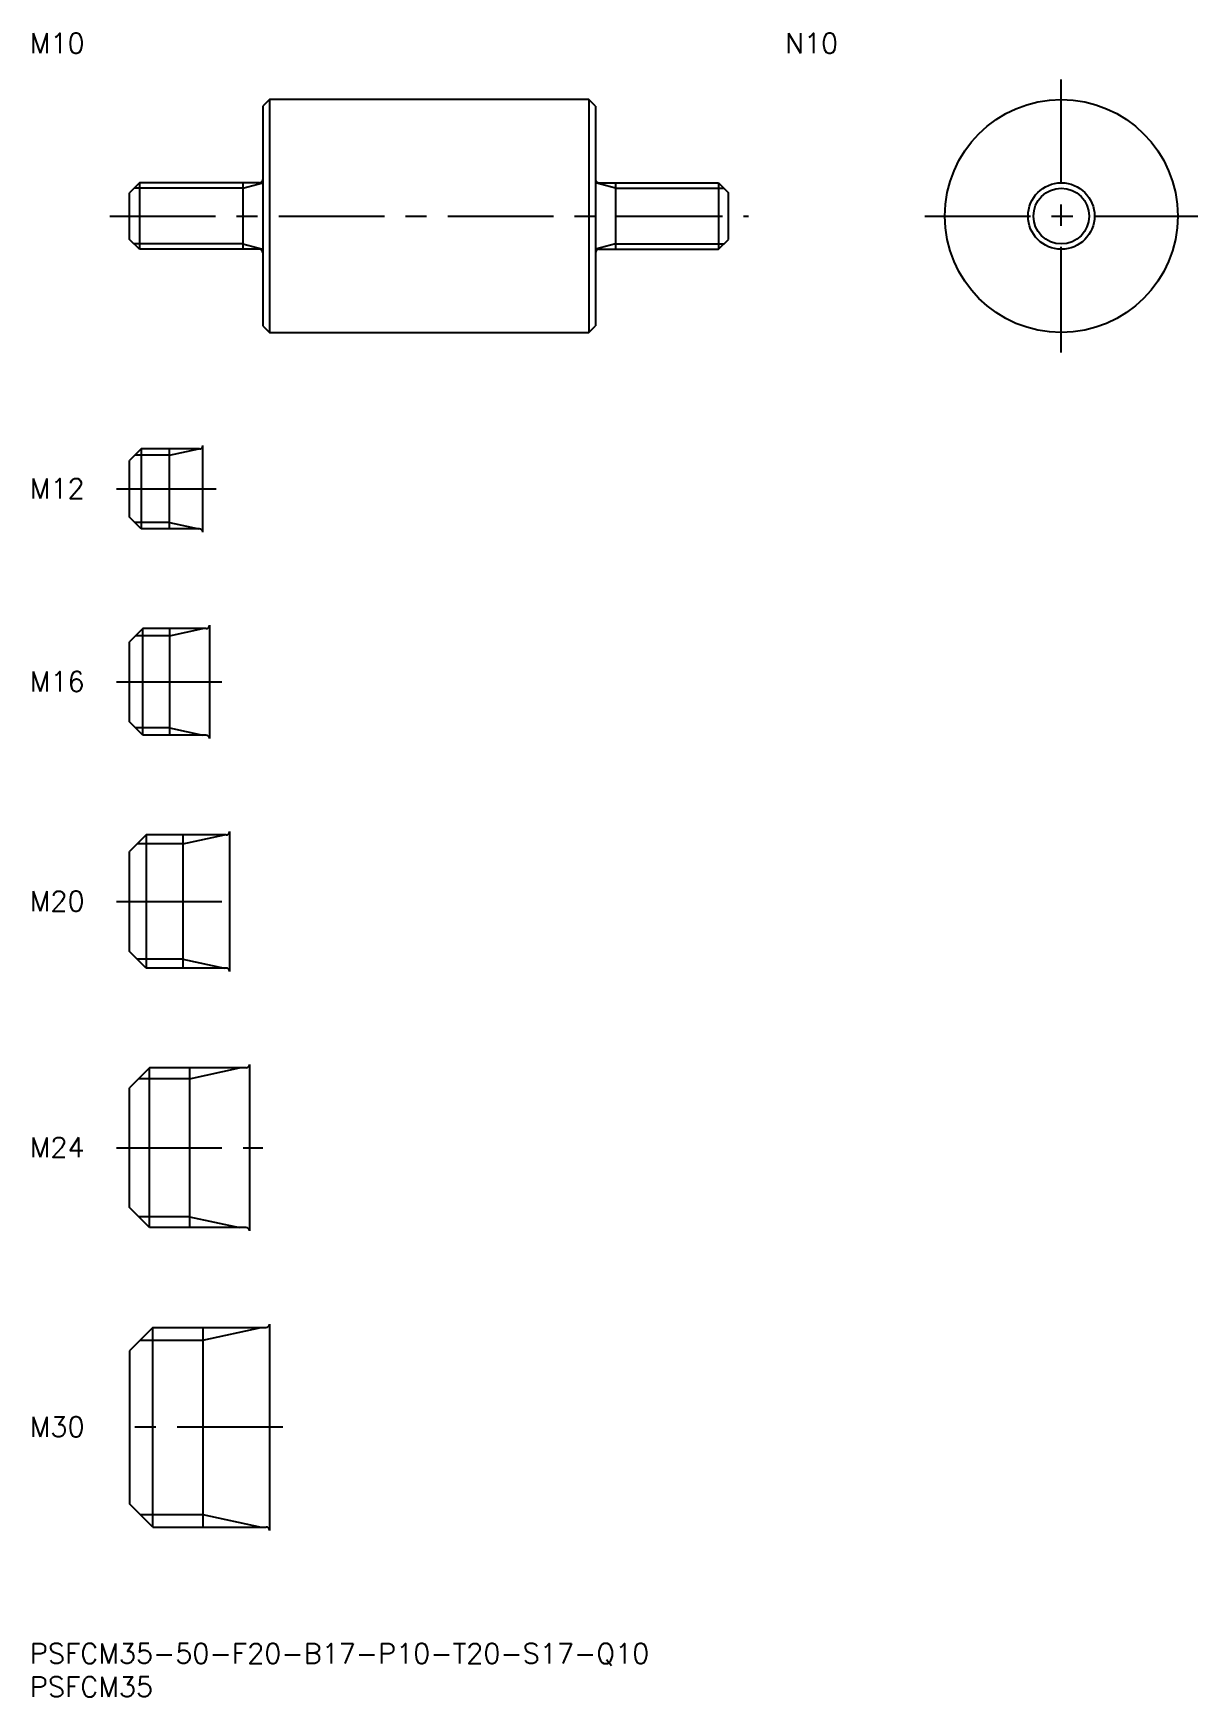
# Model space of a CAD drawing. Extents: x 1 to 175, y -8 to 242.
import ezdxf

# ---------------------------------------------------------------- set-up
doc = ezdxf.new("R2010")
doc.units = 0
doc.header["$LTSCALE"] = 0.5
doc.linetypes.add('CENTER', pattern=[50.8, 31.75, -6.35, 6.35, -6.35])
for name, color, linetype in [('MSM_CENTER', 1, 'CENTER'), ('MSM_CONTINUOUS', 7, 'CONTINUOUS'), ('MSM_NARROW', 5, 'CONTINUOUS'), ('MSM_PART_NUMBER', 7, 'CONTINUOUS')]:
    doc.layers.add(name, color=color, linetype=linetype)
doc.styles.get("Standard").update_dxf_attribs({"font": 'txt.shx', "height": 1, "bigfont": 'bigfont.shx'})

# ---------------------------------------------------------------- blocks, each defined once
blk = doc.blocks.new('*U16')
at = {"layer": 'MSM_PART_NUMBER'}
blk.add_text('PSFCM35-50-F20-B17-P10-T20-S17-Q10', height=3, dxfattribs=at).set_placement((0, -3))
blk = doc.blocks.new('*U17')
at = {"layer": 'MSM_PART_NUMBER'}
blk.add_text('PSFCM35', height=3, dxfattribs=at).set_placement((0, -8))
blk = doc.blocks.new('*U18')
at = {"layer": 'MSM_PART_NUMBER'}
blk.add_text('M30', height=3, dxfattribs=at).set_placement((0, 31.06))
blk = doc.blocks.new('*U19')
at = {"layer": 'MSM_PART_NUMBER'}
blk.add_text('M24', height=3, dxfattribs=at).set_placement((0, 73.06))
blk = doc.blocks.new('*U20')
at = {"layer": 'MSM_PART_NUMBER'}
blk.add_text('M20', height=3, dxfattribs=at).set_placement((0, 110.06))
blk = doc.blocks.new('*U21')
at = {"layer": 'MSM_PART_NUMBER'}
blk.add_text('M16', height=3, dxfattribs=at).set_placement((0, 143.06))
blk = doc.blocks.new('*U22')
at = {"layer": 'MSM_PART_NUMBER'}
blk.add_text('M12', height=3, dxfattribs=at).set_placement((0, 172.06))
blk = doc.blocks.new('*U23')
at = {"layer": 'MSM_PART_NUMBER'}
blk.add_text('M10', height=3, dxfattribs=at).set_placement((0, 238.97))
blk = doc.blocks.new('*U24')
at = {"layer": 'MSM_PART_NUMBER'}
blk.add_text('N10', height=3, dxfattribs=at).set_placement((113.5, 238.97))

msp = doc.modelspace()

# ---------------------------------------------------------------- linework, layer by layer
at = {"layer": 'MSM_CENTER'}
for p, q in [((155, 194), (155, 235)), ((12, 214.5), (108, 214.5)), ((134.5, 214.5), (175.5, 214.5)), ((13, 173.5), (28, 173.5)), ((13, 144.5), (29, 144.5)), ((13, 111.5), (32, 111.5)), ((13, 74.5), (35, 74.5)), ((38, 32.5), (13, 32.5))]:
    msp.add_line(p, q, dxfattribs=at)
at = {"layer": 'MSM_CONTINUOUS'}
for p, q in [((36, 232), (35, 231)), ((35, 231), (35, 198)), ((36, 232), (36, 197)), ((84, 232), (36, 232)), ((85, 231), (84, 232)), ((84, 232), (84, 197)), ((85, 231), (85, 198)), ((16.5, 219.5), (15, 218)), ((15, 211), (15, 218)), ((34.5, 219.5), (16.5, 219.5)), ((16.5, 219.5), (16.5, 209.5)), ((32, 219.5), (32, 209.5)), ((85.5, 219.5), (103.5, 219.5)), ((88, 219.5), (88, 209.5)), ((103.5, 219.5), (105, 218)), ((103.5, 219.5), (103.5, 209.5)), ((105, 211), (105, 218)), ((16.5, 209.5), (15, 211)), ((103.5, 209.5), (105, 211)), ((34.5, 209.5), (16.5, 209.5)), ((85.5, 209.5), (103.5, 209.5)), ((35, 198), (36, 197)), ((84, 197), (85, 198)), ((36, 197), (84, 197)), ((26, 167), (26, 180)), ((16.75, 179.5), (15, 177.75)), ((15, 169.25), (15, 177.75)), ((25.5, 179.5), (16.75, 179.5)), ((16.75, 179.5), (16.75, 167.5)), ((21, 167.5), (21, 179.5)), ((16.75, 167.5), (15, 169.25)), ((25.5, 167.5), (16.75, 167.5)), ((17, 152.5), (15, 150.5)), ((26.5, 152.5), (17, 152.5)), ((17, 136.5), (17, 152.5)), ((21, 152.5), (21, 136.5)), ((27, 153), (27, 136)), ((15, 138.5), (15, 150.5)), ((17, 136.5), (15, 138.5)), ((26.5, 136.5), (17, 136.5)), ((17.5, 121.5), (15, 119)), ((29.5, 121.5), (17.5, 121.5)), ((17.5, 121.5), (17.5, 101.5)), ((23, 121.5), (23, 101.5)), ((30, 122), (30, 101)), ((15, 104), (15, 119)), ((17.5, 101.5), (15, 104)), ((29.5, 101.5), (17.5, 101.5)), ((18, 86.5), (15, 83.5)), ((32.5, 86.5), (18, 86.5)), ((18, 62.5), (18, 86.5)), ((24, 86.5), (24, 62.5)), ((33, 87), (33, 62)), ((15, 65.5), (15, 83.5)), ((18, 62.5), (15, 65.5)), ((32.5, 62.5), (18, 62.5)), ((18.5, 47.5), (15, 44)), ((18.5, 47.5), (35.5, 47.5)), ((18.5, 17.5), (18.5, 47.5)), ((26, 47.5), (26, 17.5)), ((36, 48), (36, 17)), ((15, 44), (15, 21)), ((18.5, 17.5), (15, 21)), ((18.5, 17.5), (35.5, 17.5))]:
    msp.add_line(p, q, dxfattribs=at)
for radius in [17.5, 5]:
    msp.add_circle((155, 214.5), radius, dxfattribs=at)
for centre, start, end in [((34.5, 220), 270, 0), ((85.5, 220), 180, 270), ((34.5, 209), 0, 90), ((85.5, 209), 90, 180), ((25.5, 180), 270, 0), ((25.5, 167), 0, 90), ((26.5, 153), 270, 0), ((26.5, 136), 0, 90), ((29.5, 122), 270, 0), ((29.5, 101), 0, 90), ((32.5, 87), 270, 0), ((32.5, 62), 0, 90), ((35.5, 48), 270, 0), ((35.5, 17), 0, 90)]:
    msp.add_arc(centre, 0.5, start, end, dxfattribs=at)
at = {"layer": 'MSM_NARROW'}
for p, q in [((32, 218.688), (15.688, 218.688)), ((32, 218.688), (35, 219.5)), ((88, 218.688), (85, 219.5)), ((88, 218.688), (104.312, 218.688)), ((32, 210.312), (15.688, 210.312)), ((32, 210.312), (35, 209.5)), ((88, 210.312), (85, 209.5)), ((88, 210.312), (104.312, 210.312)), ((21, 178.553), (15.803, 178.553)), ((21, 178.553), (25.375, 179.5)), ((21, 168.447), (15.803, 168.447)), ((21, 168.447), (25.375, 167.5)), ((21, 151.4175), (26, 152.5)), ((21, 151.4175), (15.9175, 151.4175)), ((21, 137.5825), (15.9175, 137.5825)), ((21, 137.5825), (26, 136.5)), ((23, 120.147), (16.147, 120.147)), ((23, 120.147), (29.25, 121.5)), ((23, 102.853), (16.147, 102.853)), ((23, 102.853), (29.25, 101.5)), ((24, 84.876), (31.5, 86.5)), ((24, 84.876), (16.376, 84.876)), ((24, 64.124), (16.376, 64.124)), ((24, 64.124), (31.5, 62.5)), ((26, 45.6055), (34.75, 47.5)), ((16.6055, 45.6055), (26, 45.6055)), ((16.6055, 19.3945), (26, 19.3945)), ((26, 19.3945), (34.75, 17.5))]:
    msp.add_line(p, q, dxfattribs=at)
msp.add_circle((155, 214.5), 4.188, dxfattribs=at)

# ---------------------------------------------------------------- block references
at = {"layer": 'MSM_CONTINUOUS'}
for name in ['*U23', '*U24', '*U22', '*U21', '*U20', '*U19', '*U18', '*U16', '*U17']:
    msp.add_blockref(name, (0, 0), dxfattribs=at)

doc.saveas('drawing.dxf')
